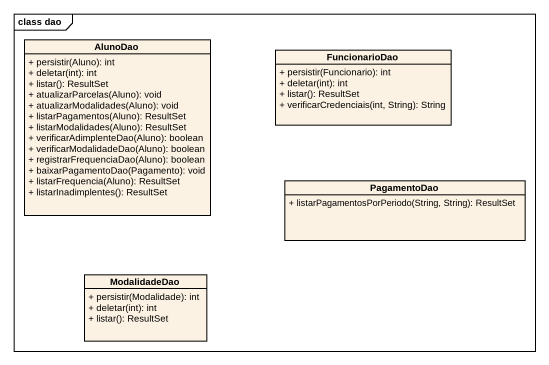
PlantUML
@startuml
mainframe class dao
hide circle
hide empty members
skinparam classAttributeIconSize 0
class AlunoDao {
  + persistir(Aluno): int
  + deletar(int): int
  + listar(): ResultSet
  + atualizarParcelas(Aluno): void
  + atualizarModalidades(Aluno): void
  + listarPagamentos(Aluno): ResultSet
  + listarModalidades(Aluno): ResultSet
  + verificarAdimplenteDao(Aluno): boolean
  + verificarModalidadeDao(Aluno): boolean
  + registrarFrequenciaDao(Aluno): boolean
  + baixarPagamentoDao(Pagamento): void
  + listarFrequencia(Aluno): ResultSet
  + listarInadimplentes(): ResultSet
}
class FuncionarioDao {
  + persistir(Funcionario): int
  + deletar(int): int
  + listar(): ResultSet
  + verificarCredenciais(int, String): String
}
class PagamentoDao {
  + listarPagamentosPorPeriodo(String, String): ResultSet
}
class ModalidadeDao {
  + persistir(Modalidade): int
  + deletar(int): int
  + listar(): ResultSet
}
@enduml
